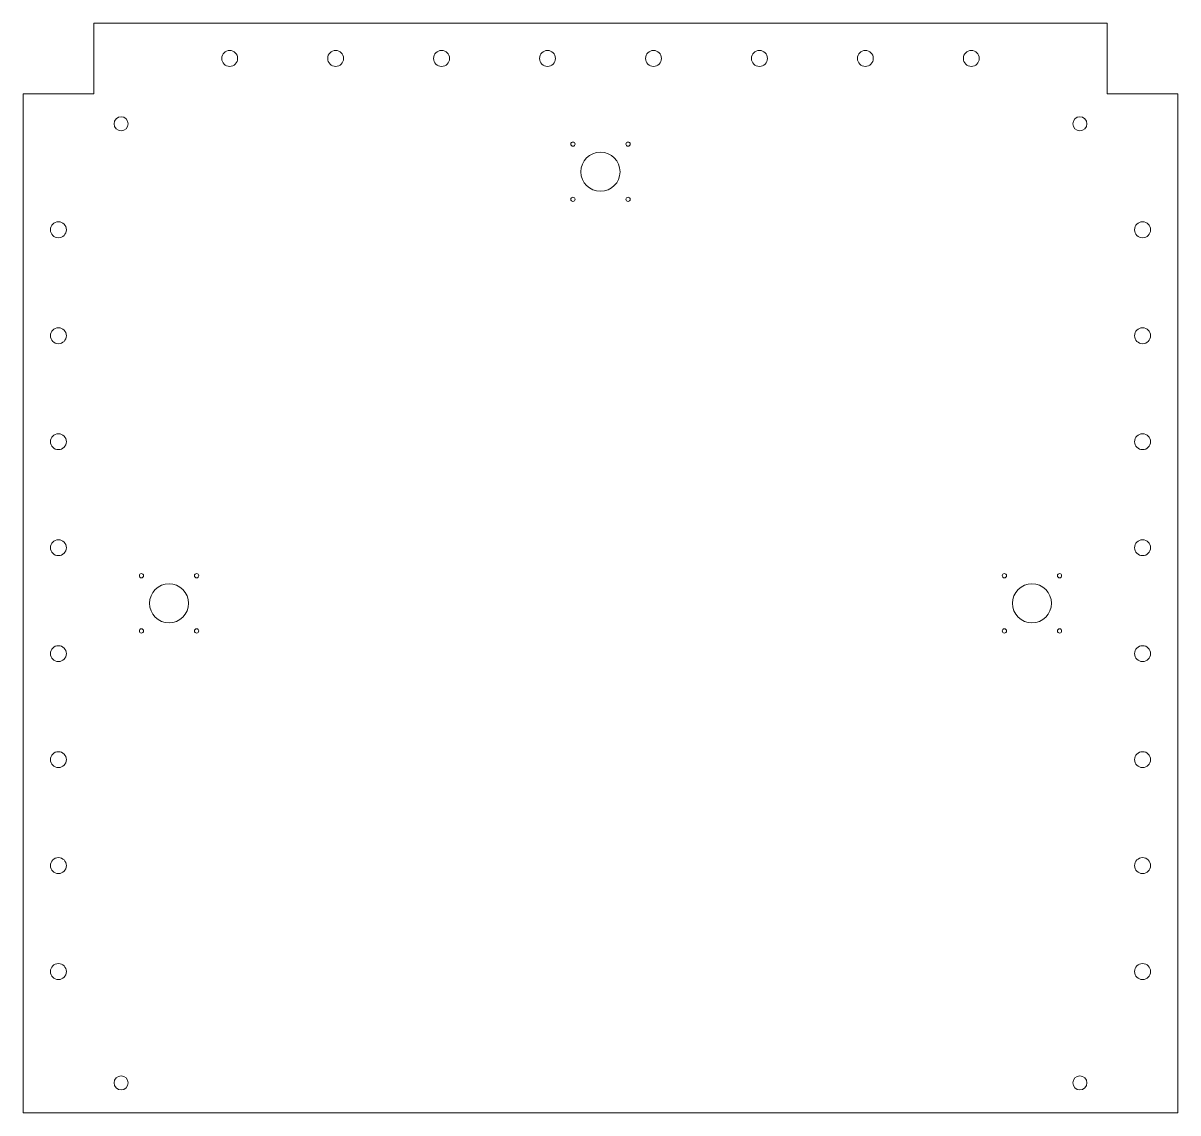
# Model space of a CAD drawing. Header units: millimetres. Extents: x 3006.7 to 3072.1, y 1880.3 to 1942.
import ezdxf

# ---------------------------------------------------------------- set-up
doc = ezdxf.new("R2010")
doc.units = ezdxf.units.MM
doc.layers.add('Agujero', color=20, linetype='Continuous', lineweight=20)
doc.layers.add('BLOQUES', color=9, linetype='Continuous', lineweight=20)

msp = doc.modelspace()

# ---------------------------------------------------------------- linework, layer by layer
at = {"layer": 'Agujero'}
for centre, radius in [((3018.386, 1939.981), 0.45), ((3024.386, 1939.981), 0.45), ((3030.386, 1939.981), 0.45), ((3036.386, 1939.981), 0.45), ((3042.386, 1939.981), 0.45), ((3048.386, 1939.981), 0.45), ((3054.386, 1939.981), 0.45), ((3060.386, 1939.981), 0.45), ((3012.236, 1936.281), 0.4), ((3066.536, 1936.281), 0.4), ((3037.825, 1935.127), 0.12), ((3040.947, 1935.127), 0.12), ((3039.386, 1933.566), 1.108), ((3037.825, 1932.004), 0.12), ((3040.947, 1932.004), 0.12), ((3008.686, 1930.281), 0.45), ((3070.086, 1930.281), 0.45), ((3008.686, 1924.281), 0.45), ((3070.086, 1924.281), 0.45), ((3008.686, 1918.281), 0.45), ((3070.086, 1918.281), 0.45), ((3008.686, 1912.281), 0.45), ((3070.086, 1912.281), 0.45), ((3013.39, 1910.692), 0.12), ((3016.512, 1910.692), 0.12), ((3062.26, 1910.692), 0.12), ((3065.382, 1910.692), 0.12), ((3014.951, 1909.131), 1.108), ((3063.821, 1909.131), 1.108), ((3013.39, 1907.569), 0.12), ((3016.512, 1907.569), 0.12), ((3062.26, 1907.569), 0.12), ((3065.382, 1907.569), 0.12), ((3008.686, 1906.281), 0.45), ((3070.086, 1906.281), 0.45), ((3008.686, 1900.281), 0.45), ((3070.086, 1900.281), 0.45), ((3008.686, 1894.281), 0.45), ((3070.086, 1894.281), 0.45), ((3008.686, 1888.281), 0.45), ((3070.086, 1888.281), 0.45), ((3012.236, 1881.981), 0.4), ((3066.536, 1881.981), 0.4)]:
    msp.add_circle(centre, radius, dxfattribs=at)
at = {"layer": 'BLOQUES'}
for p, q in [((3010.686, 1937.981), (3010.686, 1941.981)), ((3068.086, 1937.981), (3068.086, 1941.981)), ((3010.686, 1937.981), (3006.686, 1937.981)), ((3068.086, 1937.981), (3072.086, 1937.981)), ((3010.686, 1880.281), (3006.686, 1880.281)), ((3072.086, 1880.281), (3068.086, 1880.281))]:
    msp.add_line(p, q, dxfattribs=at)
for points in [[(3010.686, 1941.981), (3068.086, 1941.981)], [(3006.686, 1880.281), (3006.686, 1937.981)], [(3072.086, 1937.981), (3072.086, 1880.281)], [(3068.086, 1880.281), (3010.686, 1880.281)]]:
    msp.add_lwpolyline(points, dxfattribs=at)

doc.saveas('drawing.dxf')
